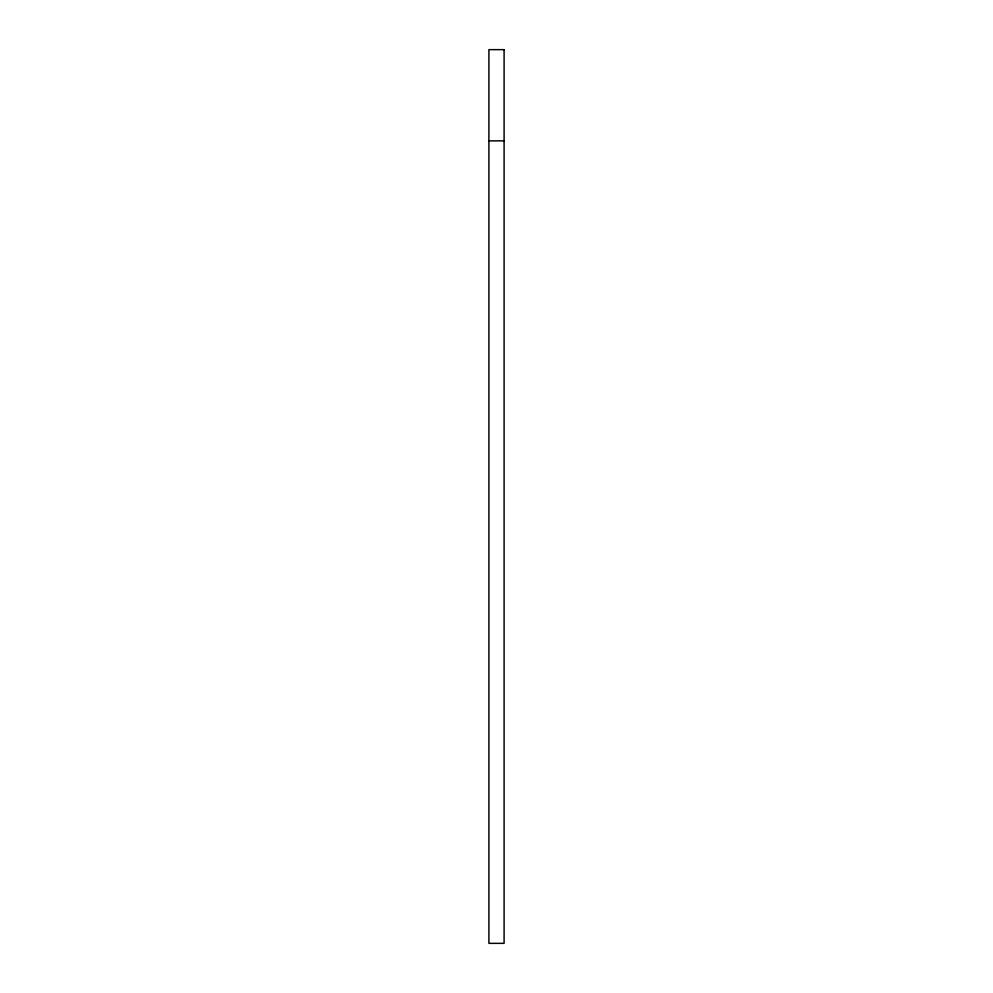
<?xml version="1.0" encoding="UTF-8"?>
<svg xmlns="http://www.w3.org/2000/svg" width="993" height="993" viewBox="0 0 993 993"><rect width="100%" height="100%" fill="white"/><g stroke="black" fill="none" stroke-linecap="round" stroke-linejoin="round"><path stroke-width="1.49" d="M488.904 140.869L504.096 140.869M504.096 49.65L488.904 49.65L488.904 943.35L504.096 943.35L504.096 49.65"/></g></svg>
